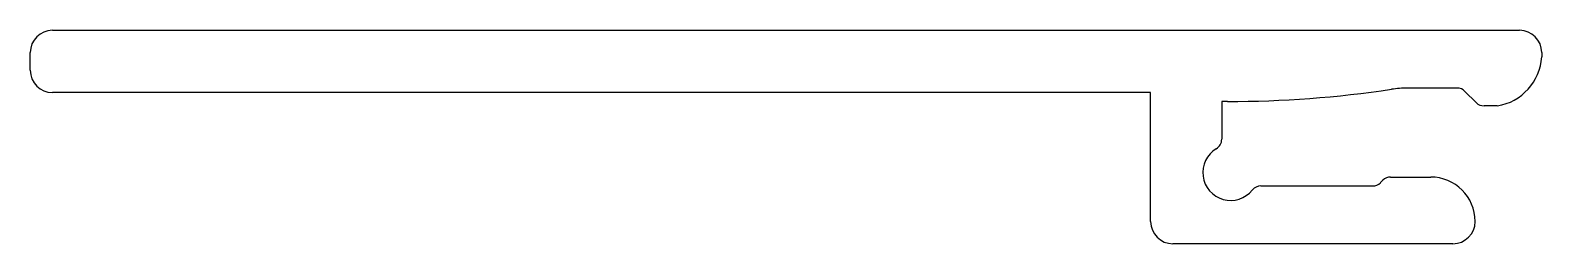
# Model space of a CAD drawing. Extents: x 1124.9 to 1158.9, y 693 to 697.8.
import ezdxf

# ---------------------------------------------------------------- set-up
doc = ezdxf.new("R2010")
doc.units = 0
doc.layers.get('0').update_dxf_attribs({"linetype": 'CONTINUOUS'})

msp = doc.modelspace()

# ---------------------------------------------------------------- linework, layer by layer
for p, q in [((1125.415, 697.753), (1158.415, 697.753)), ((1124.915, 696.853), (1124.915, 697.253)), ((1158.915, 697.253), (1158.915, 697.153)), ((1150.116, 696.353), (1125.415, 696.353)), ((1150.116, 693.453), (1150.116, 696.353)), ((1157.011, 696.453), (1155.9, 696.453)), ((1157.442, 696.127), (1157.188, 696.38)), ((1151.849, 696.153), (1151.716, 696.153)), ((1151.716, 696.153), (1151.716, 695.304)), ((1157.915, 696.053), (1157.618, 696.053)), ((1155.286, 694.327), (1155.34, 694.38)), ((1155.516, 694.453), (1156.416, 694.453)), ((1152.597, 694.253), (1155.109, 694.253)), ((1156.916, 692.953), (1150.616, 692.953))]:
    msp.add_line(p, q)
for centre, radius, start, end in [((1125.415, 697.253), 0.5, 90, 180), ((1158.415, 697.253), 0.5, 0, 90), ((1157.722, 697.233), 1.196, 279.2844, 356.1682), ((1125.415, 696.853), 0.5, 180, 270), ((1151.849, 721.153), 25, 270, 278.4709), ((1155.9, 693.953), 2.5, 90, 98.4709), ((1157.011, 696.203), 0.25, 45, 90), ((1157.618, 696.303), 0.25, 225, 270), ((1151.466, 695.304), 0.25, 300.9466, 360), ((1151.916, 694.553), 0.625, 120.9466, 321.0594), ((1155.109, 694.503), 0.25, 270, 315), ((1155.516, 694.203), 0.25, 90, 135), ((1156.416, 693.453), 1, 0, 90), ((1152.597, 694.003), 0.25, 90, 141.0594), ((1150.616, 693.453), 0.5, 180, 270), ((1156.916, 693.453), 0.5, 270, 0)]:
    msp.add_arc(centre, radius, start, end)

doc.saveas('drawing.dxf')
